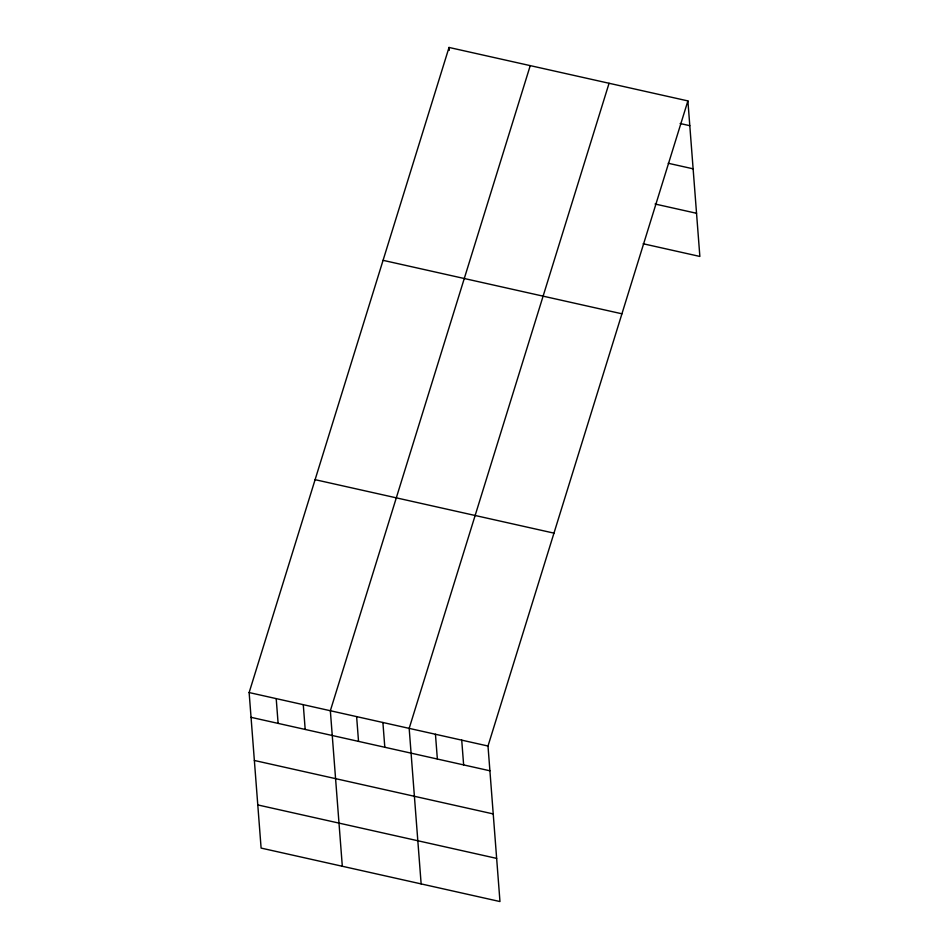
<?xml version="1.0" encoding="UTF-8"?>
<svg xmlns="http://www.w3.org/2000/svg" width="949" height="949" viewBox="0 0 949 949"><rect width="100%" height="100%" fill="white"/><g stroke="black" fill="none" stroke-linecap="round" stroke-linejoin="round"><path stroke-width="1.42" d="M687.895 100.914L488 746.021L499.969 901.55L261.105 848.086L249.136 692.556L449.031 47.45L687.895 100.914L699.864 256.444L643.161 243.751M530.242 65.623L330.347 710.73L342.316 866.259M609.068 83.275L409.173 728.381L421.142 883.91M680.125 123.512L689.804 125.683M668.226 163.264L693.126 168.827M655.059 204.011L696.542 213.288M383.064 260.334L621.939 313.799M315.104 479.672L553.967 533.136M249.136 692.556L488 746.021M251.034 717.325L489.909 770.79M254.356 760.469L493.231 813.934M257.784 804.93L496.647 858.394M449.031 47.45L449.257 50.368M461.724 740.137L463.634 764.906M435.449 734.253L437.359 759.022M382.898 722.497L384.808 747.266M356.622 716.614L358.532 741.383M303.277 704.68L305.187 729.437M276.206 698.618L278.116 723.387"/></g></svg>
